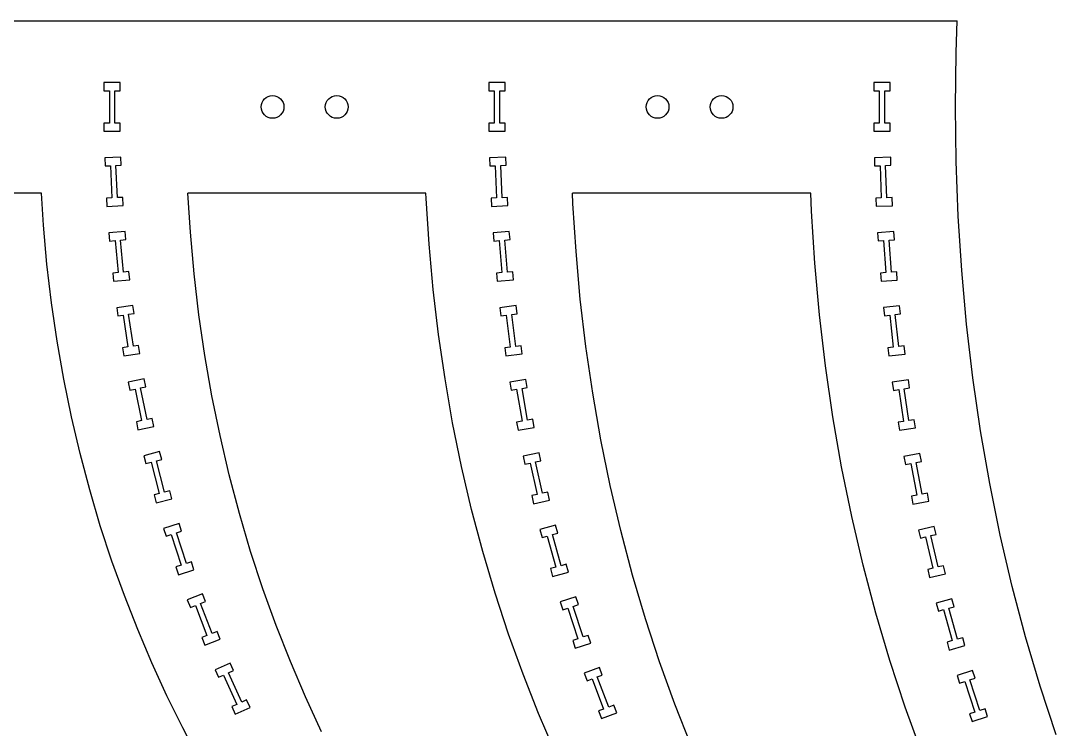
# Model space of a CAD drawing. Header units: inches. Extents: x 4 to 84.1, y 3.9 to 96.4.
# Drawn here: x 68.53 to 80.54, y 88.18 to 96.4 of the extents above; entities that cross this region are included whole.
import ezdxf

# ---------------------------------------------------------------- set-up
doc = ezdxf.new("R2010")
doc.units = ezdxf.units.IN
doc.layers.add('red', color=1, linetype='CONTINUOUS')

msp = doc.modelspace()

# ---------------------------------------------------------------- linework, layer by layer
for p, q in [((69.686, 95.682), (69.497, 95.682)), ((69.497, 95.682), (69.497, 95.587)), ((69.686, 95.587), (69.686, 95.682)), ((74.149, 95.682), (73.96, 95.682)), ((73.96, 95.682), (73.96, 95.587)), ((74.149, 95.587), (74.149, 95.682)), ((78.611, 95.682), (78.422, 95.682)), ((78.422, 95.682), (78.422, 95.587)), ((78.611, 95.587), (78.611, 95.682)), ((69.497, 95.587), (69.56, 95.587)), ((69.56, 95.587), (69.56, 95.213)), ((69.624, 95.587), (69.686, 95.587)), ((69.624, 95.213), (69.624, 95.587)), ((73.96, 95.587), (74.022, 95.587)), ((74.022, 95.587), (74.022, 95.213)), ((74.086, 95.587), (74.149, 95.587)), ((74.086, 95.213), (74.086, 95.587)), ((78.422, 95.587), (78.485, 95.587)), ((78.485, 95.587), (78.485, 95.213)), ((78.549, 95.587), (78.611, 95.587)), ((78.549, 95.213), (78.549, 95.587)), ((69.56, 95.213), (69.497, 95.213)), ((69.497, 95.213), (69.497, 95.118)), ((69.686, 95.213), (69.624, 95.213)), ((69.686, 95.118), (69.686, 95.213)), ((74.022, 95.213), (73.96, 95.213)), ((73.96, 95.213), (73.96, 95.118)), ((74.149, 95.213), (74.086, 95.213)), ((74.149, 95.118), (74.149, 95.213)), ((78.485, 95.213), (78.422, 95.213)), ((78.422, 95.213), (78.422, 95.118)), ((78.611, 95.213), (78.549, 95.213)), ((78.611, 95.118), (78.611, 95.213)), ((69.497, 95.118), (69.686, 95.118)), ((73.96, 95.118), (74.149, 95.118)), ((78.422, 95.118), (78.611, 95.118)), ((69.693, 94.819), (69.505, 94.81)), ((69.505, 94.81), (69.509, 94.715)), ((69.636, 94.721), (69.698, 94.724)), ((69.698, 94.724), (69.693, 94.819)), ((74.155, 94.818), (73.966, 94.811)), ((73.966, 94.811), (73.97, 94.715)), ((74.096, 94.721), (74.159, 94.723)), ((74.159, 94.723), (74.155, 94.818)), ((78.617, 94.818), (78.428, 94.811)), ((78.428, 94.811), (78.431, 94.716)), ((78.558, 94.721), (78.62, 94.723)), ((78.62, 94.723), (78.617, 94.818)), ((69.509, 94.715), (69.572, 94.718)), ((69.572, 94.718), (69.589, 94.345)), ((69.653, 94.348), (69.636, 94.721)), ((73.97, 94.715), (74.032, 94.718)), ((74.032, 94.718), (74.048, 94.345)), ((74.112, 94.347), (74.096, 94.721)), ((78.431, 94.716), (78.494, 94.718)), ((78.494, 94.718), (78.507, 94.345)), ((78.571, 94.347), (78.558, 94.721)), ((69.589, 94.345), (69.527, 94.342)), ((69.527, 94.342), (69.531, 94.246)), ((69.531, 94.246), (69.72, 94.255)), ((69.716, 94.351), (69.653, 94.348)), ((69.72, 94.255), (69.716, 94.351)), ((74.048, 94.345), (73.985, 94.342)), ((73.985, 94.342), (73.989, 94.247)), ((73.989, 94.247), (74.178, 94.255)), ((74.174, 94.35), (74.112, 94.347)), ((74.178, 94.255), (74.174, 94.35)), ((78.507, 94.345), (78.445, 94.343)), ((78.445, 94.343), (78.448, 94.248)), ((78.448, 94.248), (78.637, 94.254)), ((78.634, 94.35), (78.571, 94.347)), ((78.637, 94.254), (78.634, 94.35)), ((69.741, 93.957), (69.553, 93.939)), ((69.553, 93.939), (69.562, 93.844)), ((69.75, 93.862), (69.741, 93.957)), ((74.196, 93.956), (74.008, 93.94)), ((74.008, 93.94), (74.016, 93.845)), ((74.204, 93.861), (74.196, 93.956)), ((78.653, 93.955), (78.465, 93.941)), ((78.465, 93.941), (78.472, 93.846)), ((78.66, 93.86), (78.653, 93.955)), ((69.562, 93.844), (69.625, 93.85)), ((69.625, 93.85), (69.66, 93.478)), ((69.688, 93.856), (69.75, 93.862)), ((69.724, 93.484), (69.688, 93.856)), ((74.016, 93.845), (74.078, 93.85)), ((74.078, 93.85), (74.109, 93.478)), ((74.142, 93.856), (74.204, 93.861)), ((74.173, 93.483), (74.142, 93.856)), ((78.472, 93.846), (78.534, 93.851)), ((78.534, 93.851), (78.561, 93.478)), ((78.598, 93.855), (78.66, 93.86)), ((78.625, 93.483), (78.598, 93.855)), ((69.66, 93.478), (69.598, 93.472)), ((69.598, 93.472), (69.607, 93.378)), ((69.786, 93.49), (69.724, 93.484)), ((69.795, 93.396), (69.786, 93.49)), ((74.109, 93.478), (74.047, 93.473)), ((74.047, 93.473), (74.055, 93.378)), ((74.235, 93.489), (74.173, 93.483)), ((74.243, 93.394), (74.235, 93.489)), ((78.561, 93.478), (78.499, 93.474)), ((78.499, 93.474), (78.506, 93.379)), ((78.687, 93.487), (78.625, 93.483)), ((78.694, 93.392), (78.687, 93.487)), ((69.607, 93.378), (69.795, 93.396)), ((74.055, 93.378), (74.243, 93.394)), ((78.506, 93.379), (78.694, 93.392)), ((69.831, 93.099), (69.644, 93.071)), ((69.644, 93.071), (69.658, 92.977)), ((69.845, 93.005), (69.831, 93.099)), ((74.274, 93.096), (74.086, 93.072)), ((74.086, 93.072), (74.098, 92.978)), ((74.286, 93.001), (74.274, 93.096)), ((78.721, 93.093), (78.534, 93.073)), ((78.534, 93.073), (78.544, 92.978)), ((78.732, 92.999), (78.721, 93.093)), ((69.658, 92.977), (69.72, 92.986)), ((69.72, 92.986), (69.774, 92.617)), ((69.783, 92.995), (69.845, 93.005)), ((69.838, 92.626), (69.783, 92.995)), ((74.098, 92.978), (74.16, 92.985)), ((74.16, 92.985), (74.207, 92.615)), ((74.224, 92.993), (74.286, 93.001)), ((74.27, 92.623), (74.224, 92.993)), ((78.544, 92.978), (78.606, 92.985)), ((78.606, 92.985), (78.647, 92.614)), ((78.67, 92.992), (78.732, 92.999)), ((78.711, 92.621), (78.67, 92.992)), ((69.774, 92.617), (69.712, 92.607)), ((69.712, 92.607), (69.726, 92.513)), ((69.899, 92.635), (69.838, 92.626)), ((69.913, 92.541), (69.899, 92.635)), ((74.207, 92.615), (74.145, 92.607)), ((74.145, 92.607), (74.157, 92.512)), ((74.332, 92.631), (74.27, 92.623)), ((74.344, 92.536), (74.332, 92.631)), ((78.647, 92.614), (78.585, 92.607)), ((78.585, 92.607), (78.595, 92.512)), ((78.773, 92.628), (78.711, 92.621)), ((78.783, 92.533), (78.773, 92.628)), ((69.726, 92.513), (69.913, 92.541)), ((74.157, 92.512), (74.344, 92.536)), ((78.595, 92.512), (78.783, 92.533)), ((69.964, 92.246), (69.779, 92.209)), ((69.779, 92.209), (69.798, 92.116)), ((69.983, 92.153), (69.964, 92.246)), ((74.388, 92.24), (74.202, 92.208)), ((74.202, 92.208), (74.218, 92.114)), ((74.404, 92.146), (74.388, 92.24)), ((78.822, 92.236), (78.635, 92.208)), ((78.635, 92.208), (78.649, 92.113)), ((78.836, 92.141), (78.822, 92.236)), ((69.798, 92.116), (69.859, 92.128)), ((69.859, 92.128), (69.933, 91.762)), ((69.922, 92.141), (69.983, 92.153)), ((69.996, 91.775), (69.922, 92.141)), ((74.218, 92.114), (74.28, 92.125)), ((74.28, 92.125), (74.343, 91.757)), ((74.343, 92.135), (74.404, 92.146)), ((74.406, 91.767), (74.343, 92.135)), ((78.649, 92.113), (78.711, 92.123)), ((78.711, 92.123), (78.766, 91.753)), ((78.774, 92.132), (78.836, 92.141)), ((78.829, 91.763), (78.774, 92.132)), ((69.933, 91.762), (69.872, 91.75)), ((69.872, 91.75), (69.89, 91.656)), ((70.057, 91.787), (69.996, 91.775)), ((70.076, 91.693), (70.057, 91.787)), ((74.343, 91.757), (74.281, 91.746)), ((74.281, 91.746), (74.297, 91.652)), ((74.468, 91.778), (74.406, 91.767)), ((74.484, 91.684), (74.468, 91.778)), ((78.766, 91.753), (78.704, 91.744)), ((78.704, 91.744), (78.718, 91.65)), ((78.891, 91.772), (78.829, 91.763)), ((78.905, 91.678), (78.891, 91.772)), ((69.89, 91.656), (70.076, 91.693)), ((74.297, 91.652), (74.484, 91.684)), ((78.718, 91.65), (78.905, 91.678)), ((70.142, 91.403), (69.96, 91.355)), ((70.166, 91.31), (70.142, 91.403)), ((74.541, 91.39), (74.356, 91.35)), ((74.561, 91.297), (74.541, 91.39)), ((78.955, 91.382), (78.77, 91.347)), ((78.973, 91.289), (78.955, 91.382)), ((69.96, 91.355), (69.983, 91.263)), ((69.983, 91.263), (70.044, 91.279)), ((70.044, 91.279), (70.138, 90.917)), ((70.106, 91.295), (70.166, 91.31)), ((70.2, 90.933), (70.106, 91.295)), ((74.356, 91.35), (74.377, 91.257)), ((74.377, 91.257), (74.438, 91.27)), ((74.438, 91.27), (74.518, 90.905)), ((74.5, 91.284), (74.561, 91.297)), ((74.581, 90.919), (74.5, 91.284)), ((78.77, 91.347), (78.787, 91.253)), ((78.787, 91.253), (78.849, 91.265)), ((78.849, 91.265), (78.919, 90.898)), ((78.912, 91.277), (78.973, 91.289)), ((78.982, 90.91), (78.912, 91.277)), ((70.138, 90.917), (70.077, 90.901)), ((70.077, 90.901), (70.101, 90.809)), ((70.26, 90.949), (70.2, 90.933)), ((70.284, 90.857), (70.26, 90.949)), ((74.518, 90.905), (74.457, 90.892)), ((74.457, 90.892), (74.477, 90.799)), ((74.642, 90.933), (74.581, 90.919)), ((74.662, 90.84), (74.642, 90.933)), ((78.919, 90.898), (78.857, 90.886)), ((78.857, 90.886), (78.875, 90.793)), ((79.043, 90.922), (78.982, 90.91)), ((79.061, 90.828), (79.043, 90.922)), ((70.101, 90.809), (70.284, 90.857)), ((74.477, 90.799), (74.662, 90.84)), ((78.875, 90.793), (79.061, 90.828)), ((70.367, 90.57), (70.187, 90.512)), ((70.397, 90.479), (70.367, 90.57)), ((74.733, 90.549), (74.551, 90.5)), ((74.758, 90.457), (74.733, 90.549)), ((79.123, 90.535), (78.939, 90.492)), ((79.145, 90.442), (79.123, 90.535)), ((70.187, 90.512), (70.217, 90.422)), ((70.217, 90.422), (70.276, 90.441)), ((70.276, 90.441), (70.391, 90.085)), ((70.337, 90.46), (70.397, 90.479)), ((70.452, 90.105), (70.337, 90.46)), ((74.551, 90.5), (74.576, 90.408)), ((74.576, 90.408), (74.636, 90.424)), ((74.636, 90.424), (74.734, 90.064)), ((74.698, 90.441), (74.758, 90.457)), ((74.796, 90.08), (74.698, 90.441)), ((78.939, 90.492), (78.961, 90.399)), ((78.961, 90.399), (79.022, 90.414)), ((79.022, 90.414), (79.107, 90.05)), ((79.084, 90.428), (79.145, 90.442)), ((79.169, 90.065), (79.084, 90.428)), ((70.391, 90.085), (70.331, 90.066)), ((70.331, 90.066), (70.36, 89.975)), ((70.511, 90.124), (70.452, 90.105)), ((70.54, 90.033), (70.511, 90.124)), ((74.734, 90.064), (74.673, 90.047)), ((74.673, 90.047), (74.698, 89.955)), ((74.856, 90.097), (74.796, 90.08)), ((74.881, 90.005), (74.856, 90.097)), ((79.107, 90.05), (79.046, 90.036)), ((79.23, 90.079), (79.169, 90.065)), ((79.252, 89.986), (79.23, 90.079)), ((70.36, 89.975), (70.54, 90.033)), ((74.698, 89.955), (74.881, 90.005)), ((79.046, 90.036), (79.068, 89.943)), ((79.068, 89.943), (79.252, 89.986)), ((70.64, 89.752), (70.463, 89.684)), ((70.463, 89.684), (70.498, 89.595)), ((70.674, 89.663), (70.64, 89.752)), ((74.966, 89.718), (74.786, 89.66)), ((74.996, 89.628), (74.966, 89.718)), ((79.326, 89.696), (79.144, 89.645)), ((79.352, 89.604), (79.326, 89.696)), ((70.498, 89.595), (70.556, 89.617)), ((70.556, 89.617), (70.691, 89.269)), ((70.616, 89.641), (70.674, 89.663)), ((70.75, 89.292), (70.616, 89.641)), ((74.786, 89.66), (74.816, 89.569)), ((74.816, 89.569), (74.875, 89.589)), ((74.875, 89.589), (74.991, 89.233)), ((74.936, 89.608), (74.996, 89.628)), ((75.052, 89.253), (74.936, 89.608)), ((79.144, 89.645), (79.17, 89.553)), ((79.17, 89.553), (79.23, 89.57)), ((79.23, 89.57), (79.331, 89.211)), ((79.292, 89.587), (79.352, 89.604)), ((79.392, 89.228), (79.292, 89.587)), ((70.691, 89.269), (70.632, 89.247)), ((70.632, 89.247), (70.667, 89.158)), ((70.667, 89.158), (70.843, 89.226)), ((70.809, 89.315), (70.75, 89.292)), ((70.843, 89.226), (70.809, 89.315)), ((74.991, 89.233), (74.931, 89.214)), ((74.931, 89.214), (74.961, 89.123)), ((75.111, 89.272), (75.052, 89.253)), ((75.141, 89.182), (75.111, 89.272)), ((79.331, 89.211), (79.271, 89.194)), ((79.453, 89.245), (79.392, 89.228)), ((79.478, 89.153), (79.453, 89.245)), ((74.961, 89.123), (75.141, 89.182)), ((79.271, 89.194), (79.296, 89.102)), ((79.296, 89.102), (79.478, 89.153)), ((70.959, 88.95), (70.786, 88.873)), ((70.786, 88.873), (70.825, 88.786)), ((70.941, 88.838), (70.998, 88.864)), ((70.998, 88.864), (70.959, 88.95)), ((75.24, 88.9), (75.064, 88.833)), ((75.274, 88.811), (75.24, 88.9)), ((79.565, 88.866), (79.386, 88.808)), ((79.595, 88.776), (79.565, 88.866)), ((70.825, 88.786), (70.882, 88.812)), ((70.882, 88.812), (71.036, 88.471)), ((71.094, 88.497), (70.941, 88.838)), ((75.064, 88.833), (75.097, 88.744)), ((75.097, 88.744), (75.156, 88.766)), ((75.156, 88.766), (75.289, 88.417)), ((75.216, 88.789), (75.274, 88.811)), ((75.349, 88.44), (75.216, 88.789)), ((79.386, 88.808), (79.415, 88.717)), ((79.415, 88.717), (79.475, 88.737)), ((79.475, 88.737), (79.591, 88.382)), ((79.536, 88.756), (79.595, 88.776)), ((79.652, 88.402), (79.536, 88.756)), ((71.151, 88.523), (71.094, 88.497)), ((71.19, 88.436), (71.151, 88.523)), ((71.036, 88.471), (70.979, 88.445)), ((70.979, 88.445), (71.018, 88.359)), ((71.018, 88.359), (71.19, 88.436)), ((75.289, 88.417), (75.23, 88.395)), ((75.23, 88.395), (75.264, 88.306)), ((75.264, 88.306), (75.441, 88.373)), ((75.407, 88.462), (75.349, 88.44)), ((75.441, 88.373), (75.407, 88.462)), ((79.591, 88.382), (79.532, 88.362)), ((79.532, 88.362), (79.561, 88.272)), ((79.711, 88.421), (79.652, 88.402)), ((79.741, 88.331), (79.711, 88.421)), ((79.561, 88.272), (79.741, 88.331))]:
    msp.add_line(p, q)
for centre in [(71.451, 95.4), (72.195, 95.4), (75.914, 95.4), (76.657, 95.4)]:
    msp.add_circle(centre, 0.132)
at = {"layer": 'red'}
for p, q in [((66.012, 96.4), (68.771, 96.4)), ((68.771, 96.4), (70.469, 96.4)), ((70.469, 96.4), (73.229, 96.4)), ((73.229, 96.4), (74.929, 96.4)), ((74.929, 96.4), (77.69, 96.4)), ((77.69, 96.4), (79.389, 96.4)), ((79.375, 96.033), (79.389, 96.4)), ((79.367, 95.4), (79.375, 96.033)), ((79.375, 94.767), (79.367, 95.4)), ((79.399, 94.134), (79.375, 94.767)), ((68.771, 94.4), (66.012, 94.4)), ((68.795, 94.03), (68.771, 94.4)), ((73.229, 94.4), (70.469, 94.4)), ((70.498, 93.946), (70.469, 94.4)), ((73.232, 94.338), (73.229, 94.4)), ((77.69, 94.4), (74.929, 94.4)), ((74.933, 94.282), (74.929, 94.4)), ((77.698, 94.191), (77.69, 94.4)), ((73.266, 93.809), (73.232, 94.338)), ((74.969, 93.725), (74.933, 94.282)), ((77.737, 93.589), (77.698, 94.191)), ((79.44, 93.505), (79.399, 94.134)), ((68.836, 93.577), (68.795, 94.03)), ((70.542, 93.465), (70.498, 93.946)), ((73.314, 93.284), (73.266, 93.809)), ((75.019, 93.172), (74.969, 93.725)), ((68.889, 93.128), (68.836, 93.577)), ((77.791, 92.99), (77.737, 93.589)), ((70.598, 92.988), (70.542, 93.465)), ((79.497, 92.879), (79.44, 93.505)), ((73.375, 92.762), (73.314, 93.284)), ((75.084, 92.623), (75.019, 93.172)), ((68.954, 92.683), (68.889, 93.128)), ((70.667, 92.516), (70.598, 92.988)), ((77.861, 92.397), (77.791, 92.99)), ((79.57, 92.257), (79.497, 92.879)), ((69.031, 92.243), (68.954, 92.683)), ((73.451, 92.246), (73.375, 92.762)), ((75.163, 92.079), (75.084, 92.623)), ((70.748, 92.049), (70.667, 92.516)), ((77.947, 91.808), (77.861, 92.397)), ((69.119, 91.808), (69.031, 92.243)), ((73.539, 91.735), (73.451, 92.246)), ((79.66, 91.642), (79.57, 92.257)), ((70.842, 91.588), (70.748, 92.049)), ((75.257, 91.541), (75.163, 92.079)), ((69.219, 91.379), (69.119, 91.808)), ((73.642, 91.23), (73.539, 91.735)), ((78.048, 91.227), (77.947, 91.808)), ((79.766, 91.033), (79.66, 91.642)), ((70.948, 91.133), (70.842, 91.588)), ((75.365, 91.01), (75.257, 91.541)), ((69.331, 90.958), (69.219, 91.379)), ((71.067, 90.685), (70.948, 91.133)), ((73.758, 90.733), (73.642, 91.23)), ((78.165, 90.652), (78.048, 91.227)), ((75.488, 90.486), (75.365, 91.01)), ((79.888, 90.432), (79.766, 91.033)), ((69.454, 90.542), (69.331, 90.958)), ((71.197, 90.245), (71.067, 90.685)), ((73.888, 90.243), (73.758, 90.733)), ((78.298, 90.086), (78.165, 90.652)), ((69.588, 90.134), (69.454, 90.542)), ((75.624, 89.971), (75.488, 90.486)), ((80.027, 89.84), (79.888, 90.432)), ((71.34, 89.812), (71.197, 90.245)), ((74.031, 89.761), (73.888, 90.243)), ((69.733, 89.733), (69.588, 90.134)), ((78.445, 89.528), (78.298, 90.086)), ((75.774, 89.463), (75.624, 89.971)), ((71.493, 89.386), (71.34, 89.812)), ((80.181, 89.256), (80.027, 89.84)), ((69.888, 89.34), (69.733, 89.733)), ((74.186, 89.287), (74.031, 89.761)), ((75.938, 88.965), (75.774, 89.463)), ((78.608, 88.98), (78.445, 89.528)), ((70.053, 88.953), (69.888, 89.34)), ((71.658, 88.968), (71.493, 89.386)), ((74.355, 88.822), (74.186, 89.287)), ((80.351, 88.682), (80.181, 89.256)), ((71.834, 88.558), (71.658, 88.968)), ((76.115, 88.475), (75.938, 88.965)), ((78.785, 88.44), (78.608, 88.98)), ((70.227, 88.572), (70.053, 88.953)), ((74.535, 88.365), (74.355, 88.822)), ((80.537, 88.118), (80.351, 88.682)), ((70.41, 88.198), (70.227, 88.572)), ((72.018, 88.154), (71.834, 88.558)), ((74.727, 87.916), (74.535, 88.365)), ((76.305, 87.993), (76.115, 88.475)), ((78.977, 87.91), (78.785, 88.44)), ((70.6, 87.829), (70.41, 88.198))]:
    msp.add_line(p, q, dxfattribs=at)

doc.saveas('drawing.dxf')
